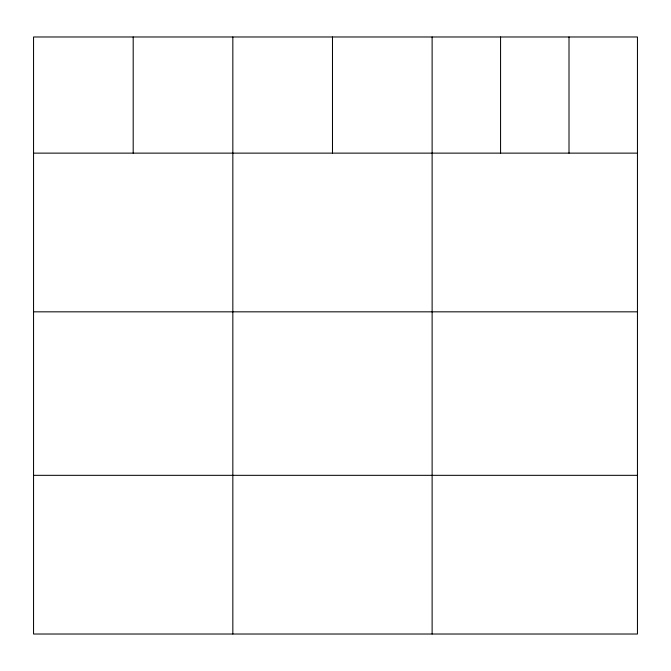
<?xml version="1.0" encoding="UTF-8"?>
<svg xmlns="http://www.w3.org/2000/svg" width="671" height="671" viewBox="0 0 671 671"><rect width="100%" height="100%" fill="white"/><g stroke="black" fill="none" stroke-linecap="round" stroke-linejoin="round"><path stroke-width="1.01" d="M637.45 153.131L637.45 634.02L33.55 634.02L33.55 36.98L637.45 36.98L637.45 153.131L33.55 153.131M33.55 311.83L637.45 311.83M33.55 475.328L637.45 475.328M569.008 36.98L569.008 153.131M500.566 36.98L500.566 153.131M432.124 36.98L432.124 634.02M332.481 36.98L332.481 153.131M232.837 36.98L232.837 634.02M133.194 36.98L133.194 153.131"/></g></svg>
